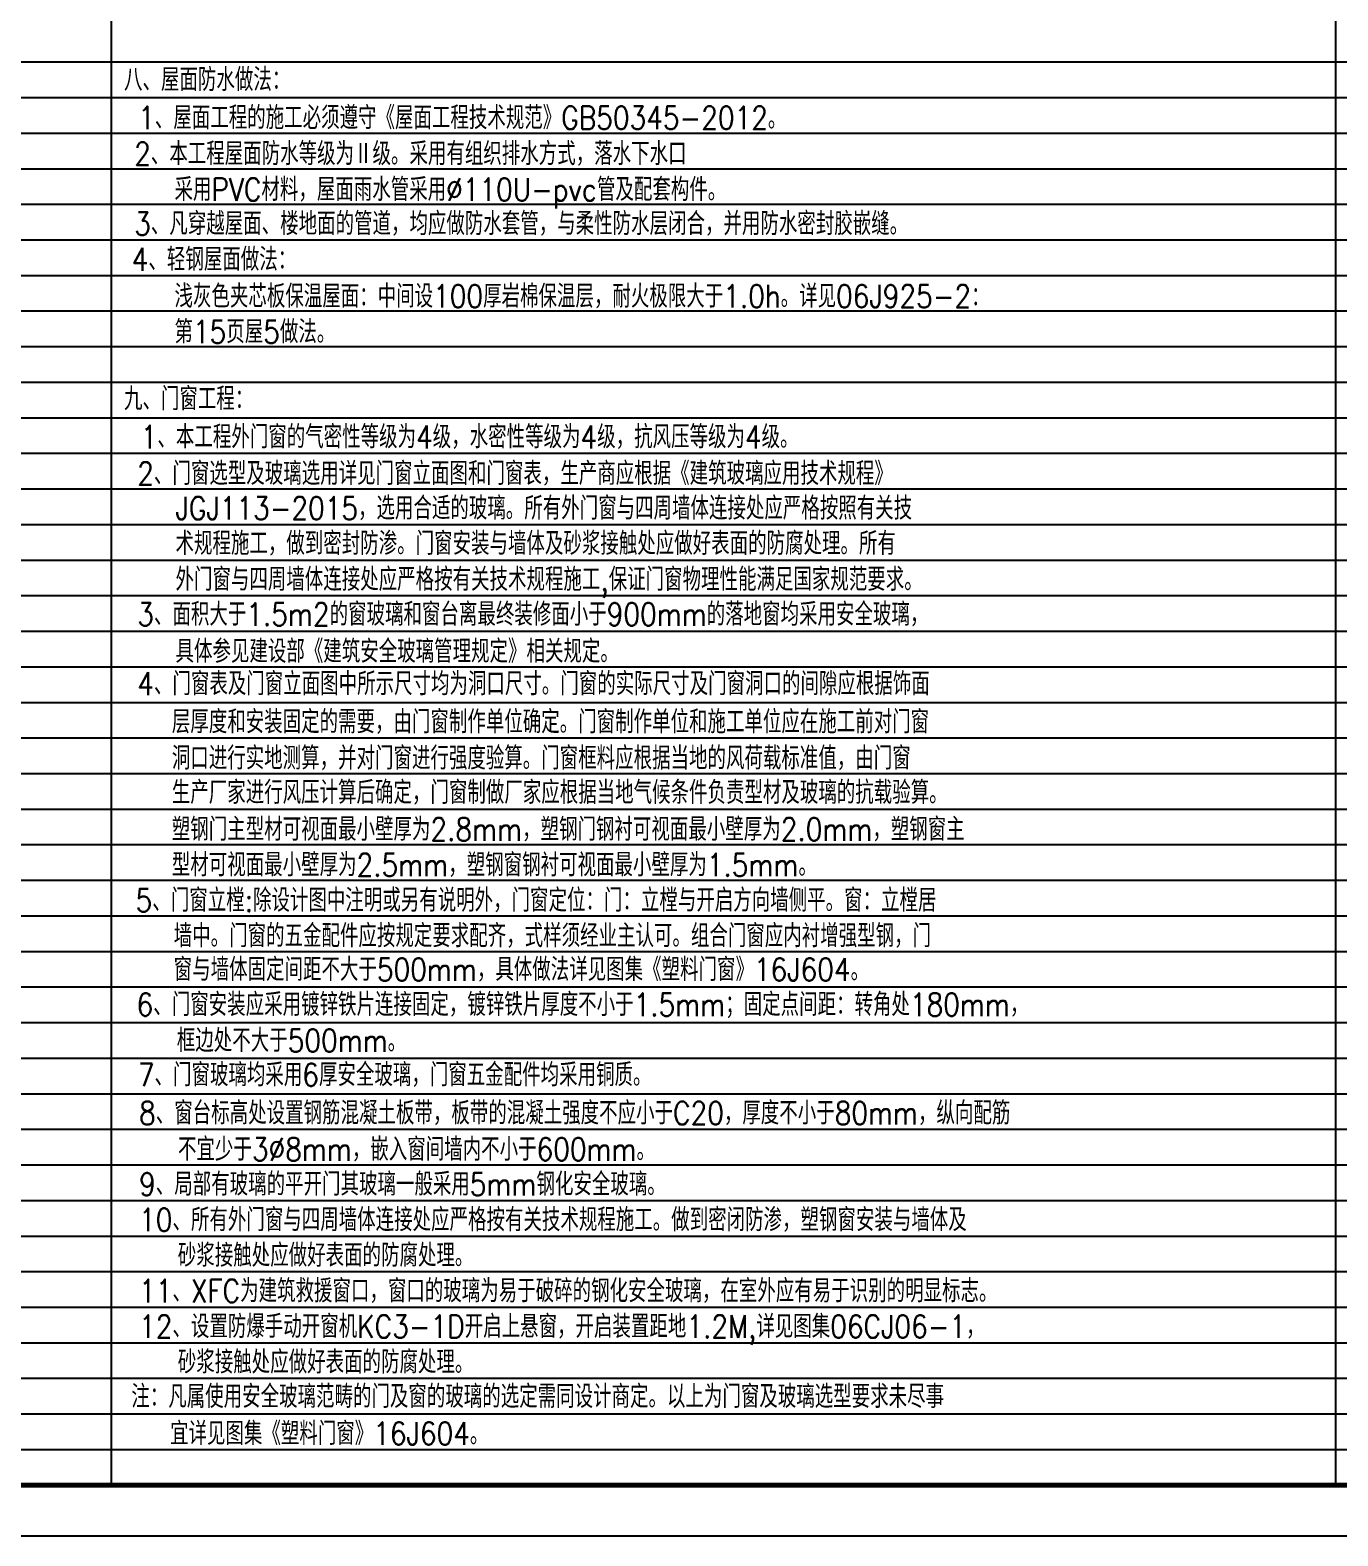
# Model space of a CAD drawing. Extents: x 4414382 to 4540065, y -615151 to -235742.
# Drawn here: x 4476294 to 4502021, y -359784 to -330157 of the extents above; entities that cross this region are included whole.
import ezdxf

# ---------------------------------------------------------------- set-up
doc = ezdxf.new("R2010")
doc.units = 0
doc.header["$LTSCALE"] = 1000
doc.header["$MEASUREMENT"] = 0
doc.layers.get('0').update_dxf_attribs({"linetype": 'CONTINUOUS'})
doc.layers.add('PUB_TITLE', color=4, linetype='CONTINUOUS')
doc.layers.add('图层线', color=8, linetype='CONTINUOUS')
doc.styles.add('HZ1', font='txt.shx', dxfattribs={"bigfont": 'hzdx.shx'})

msp = doc.modelspace()

# ---------------------------------------------------------------- linework, layer by layer
at = {"layer": 'PUB_TITLE'}
msp.add_lwpolyline([(4447962.2, -359783.9), (4532062.2, -359783.9), (4532062.2, -300383.9), (4447962.2, -300383.9)], close=True, dxfattribs=at)
at = {"layer": 'PUB_TITLE', "const_width": 100}
msp.add_lwpolyline([(4450462.2, -358783.9), (4531062.2, -358783.9), (4531062.2, -301383.9), (4450462.2, -301383.9)], close=True, dxfattribs=at)
at = {"layer": '图层线'}
for p, q in [((4477893.3, -358783.9), (4477893.3, -301383.9)), ((4501983.2, -358783.9), (4501983.2, -301383.9)), ((4450462.2, -330783.9), (4531062.2, -330783.9)), ((4450462.2, -331483.9), (4531062.2, -331483.9)), ((4450462.2, -332183.9), (4531062.2, -332183.9)), ((4450462.2, -332883.9), (4531062.2, -332883.9)), ((4450462.2, -333583.9), (4531062.2, -333583.9)), ((4450462.2, -334283.9), (4531062.2, -334283.9)), ((4450462.2, -334983.9), (4531062.2, -334983.9)), ((4450462.2, -335683.9), (4531062.2, -335683.9)), ((4450462.2, -336383.9), (4531062.2, -336383.9)), ((4450462.2, -337083.9), (4531062.2, -337083.9)), ((4450462.2, -337783.9), (4531062.2, -337783.9)), ((4450462.2, -338483.9), (4531062.2, -338483.9)), ((4450462.2, -339183.9), (4531062.2, -339183.9)), ((4450462.2, -339883.9), (4531062.2, -339883.9)), ((4450462.2, -340583.9), (4531062.2, -340583.9)), ((4450462.2, -341283.9), (4531062.2, -341283.9)), ((4450462.2, -341983.9), (4531062.2, -341983.9)), ((4450462.2, -342683.9), (4531062.2, -342683.9)), ((4450462.2, -343383.9), (4531062.2, -343383.9)), ((4450462.2, -344083.9), (4531062.2, -344083.9)), ((4450462.2, -344783.9), (4531062.2, -344783.9)), ((4450462.2, -345483.9), (4531062.2, -345483.9)), ((4450462.2, -346183.9), (4531062.2, -346183.9)), ((4450462.2, -346883.9), (4531062.2, -346883.9)), ((4450462.2, -347583.9), (4531062.2, -347583.9)), ((4450462.2, -348283.9), (4531062.2, -348283.9)), ((4450462.2, -348983.9), (4531062.2, -348983.9)), ((4450462.2, -349683.9), (4531062.2, -349683.9)), ((4450462.2, -350383.9), (4531062.2, -350383.9)), ((4450462.2, -351083.9), (4531062.2, -351083.9)), ((4450462.2, -351783.9), (4531062.2, -351783.9)), ((4450462.2, -352483.9), (4531062.2, -352483.9)), ((4450462.2, -353183.9), (4513062.2, -353183.9)), ((4450462.2, -353883.9), (4513062.2, -353883.9)), ((4450462.2, -354583.9), (4513062.2, -354583.9)), ((4450462.2, -355283.9), (4513062.2, -355283.9)), ((4450462.2, -355983.9), (4513062.2, -355983.9)), ((4450462.2, -356683.9), (4513062.2, -356683.9)), ((4450462.2, -357383.9), (4513062.2, -357383.9)), ((4450462.2, -358083.9), (4513062.2, -358083.9))]:
    msp.add_line(p, q, dxfattribs=at)

# ---------------------------------------------------------------- texts
at = {"color": 6, "style": 'HZ1', "width": 0.85}
for s, p in [('八、屋面防水做法：', (4478141.7, -331356.7)), ('九、门窗工程：', (4478141.7, -337636))]:
    msp.add_text(s, height=450, dxfattribs=at).set_placement(p)
at = {"color": 4, "style": 'HZ1', "width": 0.85}
for s, p in [('1、屋面工程的施工必须遵守《屋面工程技术规范》GB50345-2012。', (4478420.5, -332106.7)), ('2、本工程屋面防水等级为Ⅱ级。采用有组织排水方式，落水下水口', (4478341.7, -332814.4)), ('采用PVC材料，屋面雨水管采用%%C110U-pvc管及配套构件。', (4479134.8, -333518.2)), ('3、凡穿越屋面、楼地面的管道，均应做防水套管，与柔性防水层闭合，并用防水密封胶嵌缝。', (4478341.7, -334190.7)), ('4、轻钢屋面做法：', (4478293.9, -334893.2)), ('浅灰色夹芯板保温屋面：中间设100厚岩棉保温层，耐火极限大于1.0h。详见06J925-2：', (4479134.8, -335618.2)), ('第15页屋5做法。', (4479134.8, -336318.2)), ('1、本工程外门窗的气密性等级为4级，水密性等级为4级，抗风压等级为4级。', (4478471.7, -338386)), ('2、门窗选型及玻璃选用详见门窗立面图和门窗表，生产商应根据《建筑玻璃应用技术规程》', (4478402.9, -339105.9)), ('JGJ113-2015，选用合适的玻璃。所有外门窗与四周墙体连接处应严格按照有关技', (4479155, -339788.9)), ('术规程施工，做到密封防渗。门窗安装与墙体及砂浆接触处应做好表面的防腐处理。所有', (4479155, -340482.6)), ('外门窗与四周墙体连接处应严格按有关技术规程施工,保证门窗物理性能满足国家规范要求。', (4479155, -341189.5)), ('3、面积大于1.5m2的窗玻璃和窗台离最终装修面小于900mm的落地窗均采用安全玻璃，', (4478402.9, -341876.7)), ('具体参见建设部《建筑安全玻璃管理规定》相关规定。', (4479155, -342605.4)), ('4、门窗表及门窗立面图中所示尺寸均为洞口尺寸。门窗的实际尺寸及门窗洞口的间隙应根据饰面', (4478402.9, -343243)), ('层厚度和安装固定的需要，由门窗制作单位确定。门窗制作单位和施工单位应在施工前对门窗', (4479082.4, -343993)), ('洞口进行实地测算，并对门窗进行强度验算。门窗框料应根据当地的风荷载标准值，由门窗', (4479082.4, -344706.1)), ('生产厂家进行风压计算后确定，门窗制做厂家应根据当地气候条件负责型材及玻璃的抗载验算。', (4479082.4, -345382.3)), ('塑钢门主型材可视面最小壁厚为2.8mm，塑钢门钢衬可视面最小壁厚为2.0mm，塑钢窗主', (4479082.4, -346107)), ('型材可视面最小壁厚为2.5mm，塑钢窗钢衬可视面最小壁厚为1.5mm。', (4479082.4, -346807)), ('5、门窗立樘:除设计图中注明或另有说明外，门窗定位：门：立樘与开启方向墙侧平。窗：立樘居', (4478370.5, -347502.7)), ('墙中。门窗的五金配件应按规定要求配齐，式样须经业主认可。组合门窗应内衬增强型钢，门', (4479119.4, -348201.5)), ('窗与墙体固定间距不大于500mm，具体做法详见图集《塑料门窗》16J604。', (4479119.4, -348865.1)), ('6、门窗安装应采用镀锌铁片连接固定，镀锌铁片厚度不小于1.5mm；固定点间距：转角处180mm，', (4478390.1, -349555.1)), ('框边处不大于500mm。', (4479180.9, -350262.8)), ('7、门窗玻璃均采用6厚安全玻璃，门窗五金配件均采用铜质。', (4478414.5, -350937.1)), ('8、窗台标高处设置钢筋混凝土板带，板带的混凝土强度不应小于C20，厚度不小于80mm，纵向配筋', (4478439.3, -351689.1)), ('不宜少于3%%C8mm，嵌入窗间墙内不小于600mm。', (4479203.1, -352403.1)), ('9、局部有玻璃的平开门其玻璃一般采用5mm钢化安全玻璃。', (4478439.3, -353089.1)), ('10、所有外门窗与四周墙体连接处应严格按有关技术规程施工。做到密闭防渗，塑钢窗安装与墙体及', (4478439.3, -353789.1)), ('砂浆接触处应做好表面的防腐处理。', (4479200.5, -354489.1)), ('11、XFC为建筑救援窗口，窗口的玻璃为易于破碎的钢化安全玻璃，在室外应有易于识别的明显标志。', (4478439.3, -355189.1)), ('12、设置防爆手动开窗机KC3-1D开启上悬窗，开启装置距地1.2M,详见图集06CJ06-1，', (4478439.3, -355889.1)), ('砂浆接触处应做好表面的防腐处理。', (4479200.5, -356589.1)), ('注：凡属使用安全玻璃范畴的门及窗的玻璃的选定需同设计商定。以上为门窗及玻璃选型要求未尽事', (4478285.4, -357266)), ('宜详见图集《塑料门窗》16J604。', (4479047.5, -357993.9))]:
    msp.add_text(s, height=450, dxfattribs=at).set_placement(p)

doc.saveas('drawing.dxf')
